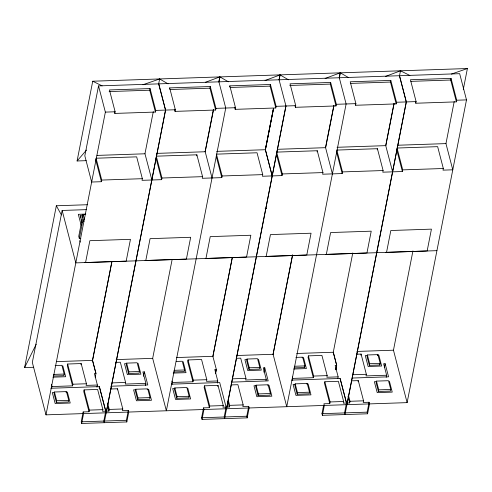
<?xml version="1.0" encoding="UTF-8"?>
<svg xmlns="http://www.w3.org/2000/svg" width="492" height="492" viewBox="0 0 492 492"><rect width="100%" height="100%" fill="white"/><g stroke="black" fill="none" stroke-linecap="round" stroke-linejoin="round"><path stroke-width="0.74" d="M33.727 367.266L24.6 367.579L56.334 205.773L87.515 204.721M86.506 209.635L62.14 210.459L32.331 362.432L45.99 414.854L407.118 402.628L466.496 99.888L459.669 73.677L98.535 85.903L84.821 155.823L91.647 182.034L101.426 181.702L101.746 180.066L96.248 158.953M86.211 160.663L77.09 160.97L92.73 81.217L219.789 76.918L218.823 81.832M85.325 214.414L83.025 214.487L78.738 236.338L79.31 238.528L80.842 238.472M79.31 238.528L83.166 218.86L83.917 221.751M53.431 375.494L53.646 374.406L64.175 374.049L61.9 365.31L55.135 365.538M95.946 158.768L95.737 159.863L101.426 181.702M45.99 414.854L105.362 112.115L98.535 85.903M51.543 388.711L51.968 386.558L51.408 384.406M54.44 392.007L54.12 393.643L56.395 402.382L68.425 401.976L68.745 400.334L66.469 391.595L54.44 392.007L56.715 400.74L56.395 402.382M85.571 262.55L89.852 240.699L130.46 239.327L126.173 261.178M114.814 113.424L115.14 111.782L109.445 89.944L150.054 88.566L155.749 110.411L155.423 112.047L114.814 113.424L114.249 111.235M64.175 374.049L63.855 375.685L53.327 376.042M111.881 261.836L92.551 360.396L95.965 373.496L94.403 373.551L97.391 385.021L86.106 385.402L86.432 383.76L81.168 363.557L67.632 364.018L67.312 365.654L72.57 385.857L51.968 386.558M72.57 385.857L72.896 384.221L67.632 364.018M80.952 364.652L81.168 363.557M107.754 403.655L109.255 409.43L108.935 411.066L102.564 411.287L102.883 409.645L97.619 389.443L84.083 389.898L83.763 391.54L89.027 411.743L83.16 411.939L81.223 421.828L81.647 423.464L126.825 421.939L128.763 412.05L128.338 410.414L122.471 410.611L122.791 408.969L117.533 388.766L110.761 389M92.287 361.546L111.918 261.455M81.647 423.464L83.585 413.581L83.16 411.939M155.423 112.047L149.734 90.202L150.054 88.566M95.184 377.186L95.965 373.496L92.49 360.396L56.703 361.608M89.027 411.743L89.347 410.107L84.083 389.898M96.967 387.173L97.391 385.021M99.089 388.077L99.378 386.601L106.204 412.813M144.949 153.787L153.295 111.684M96.057 158.221L136.665 156.85L142.354 178.688L142.034 180.33L161.64 179.666L161.96 178.024L156.272 156.185L196.88 154.808L202.569 176.653L202.249 178.288L221.8 177.63L222.126 175.988L216.437 154.15L257.039 152.772L262.734 174.617L262.408 176.253L282.021 175.589L282.34 173.953L276.842 152.84M105.749 411.177L103.812 421.066L104.236 422.702L165.576 110.073L158.75 83.868M169.451 88.997L169.666 87.902L210.275 86.53L215.963 108.369L215.644 110.011L175.035 111.383L174.463 109.199M117.317 389.861L117.533 388.766M145.786 260.514L150.072 238.663L190.681 237.285L186.394 259.136M175.035 111.383L175.355 109.747L169.666 87.902M126.629 363.121L126.309 364.757L128.584 373.496L139.113 373.139L139.433 371.503L137.157 362.764L126.629 363.121L128.904 371.86L128.584 373.496M115.817 362.383L120.331 362.229L125.589 382.438L125.269 384.074L145.878 383.379L142.889 371.909L144.39 371.86L147.809 384.965L110.725 386.22M126.825 421.939L126.401 420.297L128.338 410.414M135.712 389.252L135.392 390.894L137.668 399.627L149.697 399.221L150.023 397.585L147.748 388.846L135.712 389.252L137.988 397.991L137.668 399.627M143.523 376.282L144.39 371.86M145.454 385.531L145.878 383.379M172.077 259.801L152.674 358.361L166.364 410.777L225.742 108.037L218.909 81.826M196.665 155.903L196.88 154.808M215.644 110.011L209.955 88.166L210.275 86.53M205.109 151.751L213.368 109.648M213.546 109.642L205.201 151.751L212.027 177.963M219.002 81.826L219.967 76.912L340.163 72.841L339.203 77.754M229.61 86.961L229.825 85.866L270.434 84.489L276.123 106.334L275.803 107.969L235.194 109.347L234.623 107.164M171.923 384.639L172.348 382.481L171.972 381.048M174.82 387.93L174.494 389.572L176.769 398.305L188.805 397.899L189.125 396.263L186.849 387.524L174.82 387.93L177.095 396.669L176.769 398.305M205.945 258.478L210.232 236.627L250.84 235.25L246.553 257.101M235.194 109.347L235.514 107.705L229.825 85.866M176.259 361.442L182.28 361.239L184.555 369.972L184.229 371.614L173.707 371.97M215.564 373.114L216.283 369.424L214.783 369.474L217.765 380.943L206.486 381.325L206.806 379.689L201.548 359.48L188.012 359.941L187.686 361.577L192.95 381.786L172.348 382.481M192.95 381.786L193.27 380.144L188.012 359.941M228.134 399.584L229.635 405.353L229.315 406.995L222.938 407.21L223.263 405.568L217.999 385.365L204.463 385.826L204.143 387.462L209.401 407.665L203.54 407.868L201.597 417.751L202.028 419.393L247.205 417.862L249.143 407.973L248.718 406.337L242.851 406.533L243.171 404.898L237.907 384.695L231.142 384.922M212.808 356.718L232.316 257.377M212.925 356.319L232.255 257.765M202.028 419.393L203.965 409.504L203.54 407.868M275.803 107.969L270.114 86.131L270.434 84.489M215.619 373.108L216.339 369.424L212.87 356.319L176.339 357.555M209.401 407.665L209.727 406.029L204.463 385.826M217.347 383.102L217.765 380.943M217.784 386.46L217.999 385.365M265.329 149.716L273.435 108.363M265.446 149.709L273.558 108.357L265.36 149.716L272.187 175.927L265.416 149.709L216.689 151.364M279.161 79.79L280.126 74.87L265.028 80.528M226.129 407.099L224.186 416.988L224.616 418.624L285.957 106.001L279.075 79.79L280.003 74.876L288.484 79.802M276.547 152.655L276.332 153.75L282.021 175.589M285.901 106.001L226.523 408.741L219.696 382.53L171.271 384.172M266.166 256.437L270.446 234.586L311.055 233.214L306.774 255.065M295.409 107.305L295.735 105.669L290.046 83.825L330.655 82.453L336.344 104.298L336.018 105.934L295.409 107.305L295.034 105.854M247.009 359.043L246.689 360.685L248.964 369.418L259.487 369.062L259.813 367.426L257.537 358.686L247.009 359.043L249.284 367.782L248.964 369.418M236.197 358.311L240.705 358.158L245.969 378.36L245.649 380.002L266.252 379.301L263.269 367.838L264.77 367.782L268.183 380.888L231.861 382.118M247.205 417.862L246.775 416.226L248.718 406.337M256.092 385.181L255.772 386.817L258.048 395.556L270.077 395.15L270.397 393.508L268.122 384.775L256.092 385.181L258.368 393.914L258.048 395.556M263.903 372.21L264.77 367.782M265.969 380.74L266.252 379.301M339.289 77.754L346.116 103.966L286.744 406.699L273.091 354.283L292.525 254.973M273.091 354.283L292.605 254.973M267.906 385.863L268.122 384.775M317.045 151.831L317.26 150.737L276.652 152.108M336.018 105.934L330.329 84.089L330.655 82.453M325.489 147.68L333.834 105.571M333.927 105.571L325.667 147.674L277.611 149.297M339.382 77.748L340.341 72.834L467.4 68.536L463.267 89.599M317.26 150.737L322.949 172.575L322.629 174.217L342.18 173.553L342.5 171.917L336.811 150.072L377.419 148.701L383.108 170.54L382.788 172.182L402.394 171.517L402.72 169.875L397.032 148.037L437.64 146.659L443.329 168.504L443.003 170.14L452.781 169.808L445.955 143.602L454.214 101.5M292.303 380.562L292.722 378.403L292.353 376.97M295.194 383.858L294.874 385.494L297.15 394.233L309.179 393.821L309.505 392.186L307.229 383.446L295.194 383.858L297.469 392.591L297.15 394.233M326.325 254.401L330.612 232.55L371.22 231.178L366.934 253.029M355.575 105.27L355.894 103.634L350.206 81.789L390.814 80.417L396.503 102.256L396.183 103.898L355.575 105.27L355.193 103.818M294.081 367.893L304.61 367.536L304.929 365.9L302.654 357.161L295.889 357.389M296.719 353.484L333.25 352.247L336.663 365.353L335.157 365.402L338.145 376.866L326.866 377.253L327.186 375.611L321.922 355.409L308.386 355.864L308.066 357.506L313.33 377.708L292.722 378.403M313.33 377.708L313.65 376.072L308.386 355.864M346.534 403.028L343.318 403.132L343.637 401.497L338.379 381.294L324.843 381.749L324.517 383.391L329.781 403.594L323.914 403.791L324.345 405.433L322.401 415.316L367.579 413.79L369.523 403.901L369.092 402.259L363.225 402.462L363.551 400.82L358.287 380.617L351.516 380.845M333.207 352.647L352.782 252.937M322.401 415.316L321.977 413.68L323.638 405.205M377.204 149.789L377.419 148.701M396.183 103.898L390.488 82.053L390.814 80.417M335.796 369.775L336.663 365.353M335.851 369.775L336.719 365.347L333.305 352.241M329.781 403.594L330.101 401.952L324.843 381.749M337.863 378.305L338.145 376.866M392.622 171.849L385.734 145.638L393.994 103.535M385.796 145.638L394.086 103.535M399.449 75.719L406.275 101.93L344.99 414.553L344.566 412.917L346.503 403.028M291.645 380.095L340.077 378.459L346.903 404.664L406.337 101.924L399.51 75.713L400.506 70.799L385.439 76.438M347.168 403.003L349.689 402.917L350.015 401.281L348.508 395.507M360.87 355.175L361.085 354.08L356.571 354.234M358.071 381.712L358.287 380.617M386.54 252.365L390.826 230.514L431.435 229.137L427.148 250.988M415.789 103.234L416.109 101.592L410.42 79.753L451.029 78.376L456.717 100.22L456.398 101.856L415.789 103.234L415.408 101.776M367.383 354.972L367.063 356.608L369.338 365.347L379.867 364.99L380.187 363.348L377.911 354.615L367.383 354.972L369.658 363.705L369.338 365.347M361.085 354.08L366.349 374.283L366.023 375.925L386.632 375.23L383.643 363.76L385.15 363.711L388.563 376.817L352.241 378.047M377.696 355.704L377.911 354.615M367.579 413.79L367.155 412.148L369.092 402.259M376.466 381.103L376.146 382.745L378.422 391.478L390.457 391.072L390.777 389.436L388.502 380.697L376.466 381.103L378.742 389.842L378.422 391.478M384.424 367.395L385.15 363.711M386.208 377.382L386.632 375.23M407.118 402.628L393.465 350.206L412.942 250.902M456.398 101.856L450.709 80.018L451.029 78.376M24.6 367.579L36.242 344.228M77.09 160.97L86.524 150.048M205.453 82.281L219.789 76.918M325.114 78.474L340.163 72.841M142.957 84.747L159.66 78.948L158.664 83.868L165.521 110.079L106.149 412.819L99.323 386.607L50.891 388.243M451.435 74.077L467.4 68.536M109.126 91.58L149.734 90.202M170.109 89.513L209.955 88.166M230.268 87.478L270.114 86.131M289.72 85.467L330.329 84.089M350.648 83.406L390.488 82.053M410.863 81.365L450.709 80.018M105.362 112.115L115.14 111.782M155.749 110.411L175.355 109.747M215.963 108.369L235.514 107.705M276.123 106.334L295.735 105.669M336.344 104.298L355.894 103.634M396.503 102.256L416.109 101.592M456.717 100.22L466.496 99.888M96.998 155.41L144.98 153.787L151.868 179.998M156.444 153.399L205.287 151.745M337.069 147.286L385.826 145.638M398.003 145.226L445.955 143.602M101.746 180.066L142.354 178.688M161.96 178.024L202.569 176.653M222.126 175.988L262.734 174.617M282.34 173.953L322.949 172.575M342.5 171.917L383.108 170.54M402.72 169.875L443.329 168.504M85.836 214.063L78.314 214.321L81.162 225.244M265.151 208.325L266.689 208.276M83.111 215.262L80.104 215.361L81.998 222.642M80.534 216.978L82.791 216.898M84.821 262.55L125.429 261.178M145.035 260.514L185.644 259.136M205.195 258.478L245.803 257.101M265.416 256.437L306.024 255.065M325.575 254.401L366.183 253.029M385.796 252.365L426.404 250.988M436.927 250.656L75.793 262.882L62.14 210.459M116.143 359.597L152.748 358.354M236.517 355.519L273.128 354.283M356.915 351.442L393.465 350.206M126.776 363.643L124.519 363.717L127.366 374.64L140.903 374.178L138.055 363.262M247.156 359.566L244.899 359.646L247.74 370.562L261.277 370.107L258.435 359.185M302.051 357.709L303.552 357.659L306.399 368.576L293.613 369.012M367.53 355.495L365.273 355.568L368.121 366.491L381.657 366.03L378.809 355.107L377.309 355.163M128.904 371.86L139.433 371.503M174.027 370.328L184.555 369.972M249.284 367.782L259.813 367.426M294.4 366.257L304.929 365.9M369.658 363.705L380.187 363.348M52.859 377.161L65.645 376.731L62.798 365.808M173.239 373.084L186.019 372.653L183.178 361.731M72.896 384.221L86.432 383.76M112.053 382.893L125.589 382.438M193.27 380.144L206.806 379.689M232.433 378.822L245.969 378.36M313.65 376.072L327.186 375.611M352.813 374.744L366.349 374.283M54.587 392.524L52.33 392.604L55.172 403.526L70.215 403.016L67.367 392.093L65.867 392.142M135.86 389.775L133.603 389.855L136.45 400.771L151.487 400.267L148.645 389.344L147.139 389.393M174.961 388.452L172.704 388.526L175.552 399.449L190.595 398.938L187.747 388.022M256.24 385.703L253.983 385.777L256.824 396.7L271.867 396.189L269.019 385.267M295.341 384.375L293.084 384.455L295.932 395.371L310.969 394.867L308.127 383.944L306.621 383.994M376.614 381.626L374.357 381.7L377.204 392.622L392.241 392.112L389.4 381.195M56.715 400.74L68.745 400.334M137.988 397.991L150.023 397.585M177.095 396.669L189.125 396.263M258.368 393.914L270.397 393.508M297.469 392.591L309.505 392.186M378.742 389.842L390.777 389.436M89.347 410.107L102.883 409.645M109.255 409.43L122.791 408.969M209.727 406.029L223.263 405.568M229.635 405.353L243.171 404.898M330.101 401.952L343.637 401.497M350.015 401.281L363.551 400.82M81.973 421.804L126.401 420.297M201.597 417.751L246.775 416.226M321.977 413.68L344.566 412.917M345.316 412.886L367.155 412.148M400.47 70.799L409.879 75.473M92.73 81.217L102.127 85.885M340.341 72.834L348.145 77.367M219.967 76.912L228.417 81.82M159.623 78.954L168.086 83.861M56.334 205.773L61.457 214.998M396.706 149.673L402.394 171.517M336.491 151.714L342.18 173.553M325.575 147.674L332.401 173.885M379.486 363.533L379.867 364.99M347.998 396.423L349.689 402.917M340.132 378.453L346.958 404.664M304.228 366.079L304.61 367.536M216.302 156.517L221.8 177.63M227.808 401.22L229.315 406.995M155.952 157.821L161.64 179.666M83.025 214.487L84.341 219.549M79.876 240.711L80.257 242.15M107.434 405.297L108.935 411.066"/></g></svg>
